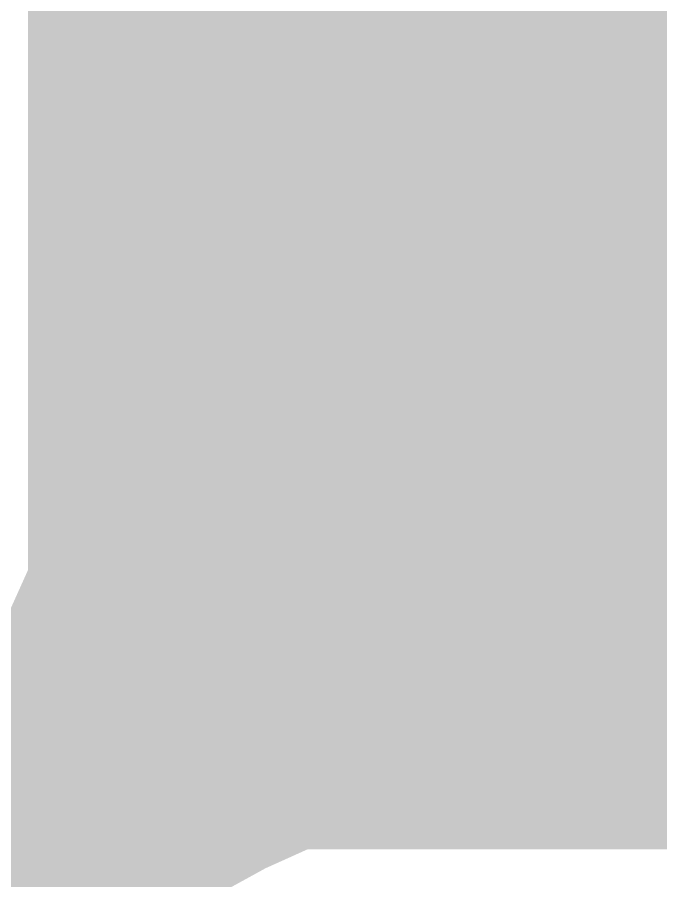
# Model space of a CAD drawing. Header units: inches. Extents: x 1.08 to 4.97, y 2.54 to 3.89.
# Drawn here: x 2.58174 to 2.60392, y 3.30847 to 3.33824 of the extents above; entities that cross this region are included whole.
import ezdxf

# ---------------------------------------------------------------- set-up
doc = ezdxf.new("R2010")
doc.units = ezdxf.units.IN
doc.header["$MEASUREMENT"] = 0
for name, color, linetype in [('Bottom', 5, 'Continuous'), ('Bottom Solder', 6, 'Continuous'), ('Multi-Layer', 9, 'Continuous'), ('Pad Holes', 156, 'Continuous'), ('Top', 1, 'Continuous'), ('Top Solder', 216, 'Continuous')]:
    doc.layers.add(name, color=color, linetype=linetype)

# ---------------------------------------------------------------- blocks, each defined once
blk = doc.blocks.new('JMP_3_PTH_180_55')
at = {"layer": 'Bottom'}
blk.add_hatch(color=5, dxfattribs=at).paths.add_polyline_path([(-0.135, 0.035), (-0.065, 0.035), (-0.065, -0.035), (-0.135, -0.035)])
at = {"layer": 'Bottom Solder'}
blk.add_hatch(color=6, dxfattribs=at).paths.add_polyline_path([(-0.136, 0.036), (-0.064, 0.036), (-0.064, -0.036), (-0.136, -0.036)])
at = {"layer": 'Multi-Layer'}
blk.add_hatch(color=9, dxfattribs=at).paths.add_polyline_path([(-0.135, 0.035), (-0.065, 0.035), (-0.065, -0.035), (-0.135, -0.035)])
at = {"layer": 'Pad Holes'}
h = blk.add_hatch(color=7, dxfattribs=at)
edge = h.paths.add_edge_path()
edge.add_arc((-0.1, 0), 0.0215, 0, 360)
at = {"layer": 'Top'}
blk.add_hatch(color=1, dxfattribs=at).paths.add_polyline_path([(-0.135, 0.035), (-0.065, 0.035), (-0.065, -0.035), (-0.135, -0.035)])
at = {"layer": 'Top Solder'}
blk.add_hatch(color=216, dxfattribs=at).paths.add_polyline_path([(-0.136, 0.036), (-0.064, 0.036), (-0.064, -0.036), (-0.136, -0.036)])

msp = doc.modelspace()

# ---------------------------------------------------------------- hatches: boundary and pattern name
at = {"layer": 'Top'}
msp.add_hatch(color=1, dxfattribs=at).paths.add_polyline_path([(2.576159, 3.310671), (2.577503, 3.312085), (2.578705, 3.3135), (2.579766, 3.314914), (2.580685, 3.316328), (2.581463, 3.317742), (2.582099, 3.319157), (2.582594, 3.320571), (2.582947, 3.321985), (2.58316, 3.323399), (2.58323, 3.324813), (2.597372, 3.310671), (2.595958, 3.310601), (2.594544, 3.310389), (2.59313, 3.310035), (2.591716, 3.30954), (2.590301, 3.308903), (2.588887, 3.308126), (2.587473, 3.307206), (2.586059, 3.306146), (2.584645, 3.304944), (2.58323, 3.3036)])

# ---------------------------------------------------------------- linework, layer by layer
msp.add_lwpolyline([(2.57211, 3.299551, 0.01, 0.01, 0), (2.61811, 3.345551, 0.01, 0.01, 0)], format="xyseb", dxfattribs=at)

# ---------------------------------------------------------------- block references
at = {"rotation": 270}
msp.add_blockref('JMP_3_PTH_180_55', (2.61811, 3.245551), dxfattribs=at)

doc.saveas('drawing.dxf')
